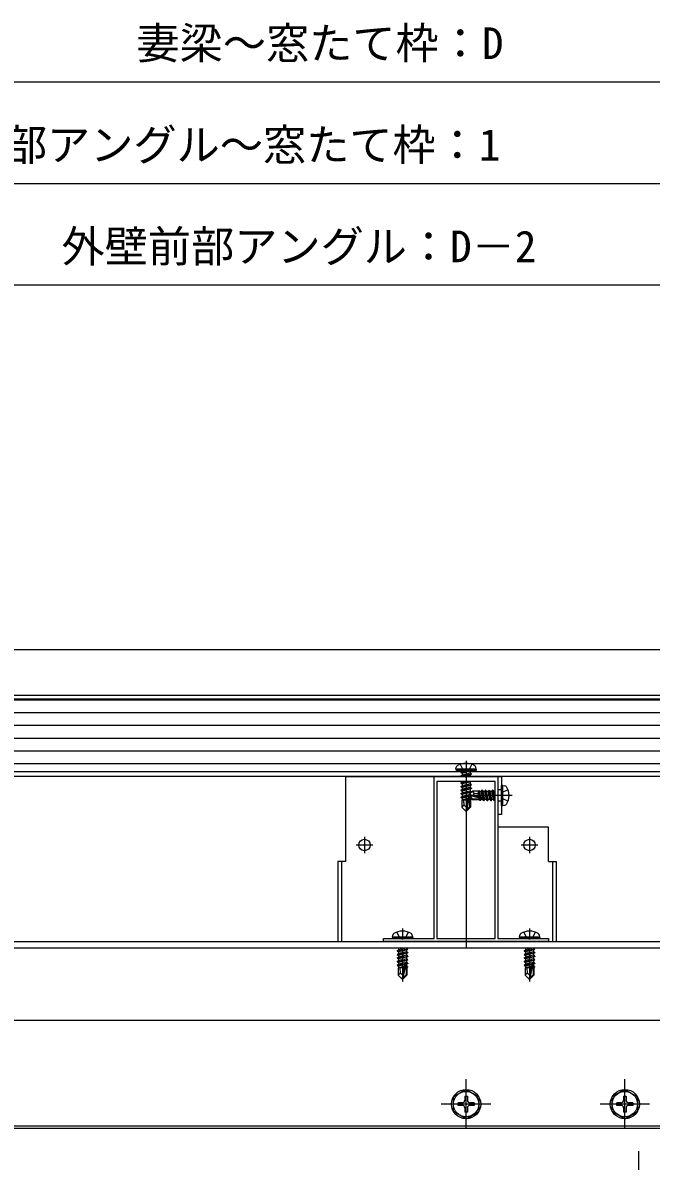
# Model space of a CAD drawing. Units: millimetres, scale not verified. Extents: x -875 to 875, y -1303 to 1295.
# Drawn here: x 308 to 555.4, y 197.8 to 646 of the extents above; entities that cross this region are included whole.
import ezdxf
from ezdxf.enums import TextEntityAlignment as Align

# ---------------------------------------------------------------- set-up
doc = ezdxf.new("R2010")
doc.units = ezdxf.units.MM
doc.header["$LTSCALE"] = 8
for name, color, linetype in [('0-3_YKK_11', 7, 'Continuous'), ('0-4_YKK_12', 2, 'Continuous'), ('0-5_YKK_13', 4, 'Continuous'), ('0-6_YKK_D', 6, 'Continuous')]:
    doc.layers.add(name, color=color, linetype=linetype)
doc.styles.add('ＭＳ ゴシック', font='')
doc.styles.get('ＭＳ ゴシック').set_extended_font_data('MS Gothic')

msp = doc.modelspace()

# ---------------------------------------------------------------- linework, layer by layer
at = {"layer": '0-3_YKK_11'}
for points in [[(515, 284.3), (450, 284.3), (450, 285.5), (457.042, 285.5), (457.225, 285.38), (457.775, 285.38), (457.958, 285.5), (470, 285.5), (470, 349.3), (482.042, 349.3), (482.225, 349.18), (482.775, 349.18), (482.958, 349.3), (495, 349.3), (495, 285.5), (507.042, 285.5), (507.225, 285.38), (507.775, 285.38), (507.958, 285.5), (515, 285.5)], [(471, 347.3), (471, 285.5), (494, 285.5), (494, 347.3)]]:
    msp.add_lwpolyline(points, close=True, dxfattribs=at)
at = {"layer": '0-4_YKK_12'}
for p, q in [((228.5, 381.3), (673.899, 381.3)), ((228.5, 379.8), (670.699, 379.8)), ((228.5, 351.3), (674, 351.3)), ((482.5, 351.8), (482.5, 281.8)), ((500.699, 341.798), (482.389, 341.799)), ((442.497, 325.55), (442.497, 319.05)), ((507.497, 325.55), (507.497, 319.05)), ((445.747, 322.3), (439.247, 322.3)), ((510.747, 322.3), (504.247, 322.3)), ((482.5, 210.55), (482.5, 230.05)), ((545, 210.55), (545, 230.05)), ((492.25, 220.3), (472.75, 220.3)), ((554.75, 220.3), (535.25, 220.3))]:
    msp.add_line(p, q, dxfattribs=at)
for points in [[(-573.798, 284.3), (628.798, 284.3), (670.5, 284.3)], [(-573.798, 281.8), (628.797, 281.8), (670.5, 281.8)], [(-575.8, 253.299), (630.8, 253.299), (670, 253.299)], [(-573.796, 211.8), (628.804, 211.8), (670.5, 211.8)], [(-573.796, 210.8), (628.804, 210.8), (670.5, 210.8)]]:
    msp.add_lwpolyline(points, dxfattribs=at)
at = {"layer": '0-5_YKK_13'}
for p, q in [((655, 379.3), (-600, 379.3)), ((655, 374.3), (-600, 374.3)), ((655, 369.3), (-600, 369.3)), ((655, 364.3), (-600, 364.3)), ((655, 359.3), (-600, 359.3)), ((655, 354.3), (-600, 354.3)), ((482.5, 355.499), (482.5, 334.599)), ((478.5, 352.099), (478.641, 352.901)), ((486.5, 352.099), (478.5, 352.099)), ((478.5, 352.099), (478.588, 351.599)), ((486.412, 351.599), (478.588, 351.599)), ((480.4, 350.949), (484, 351.549)), ((484, 351.449), (480.4, 350.849)), ((480.4, 350.949), (480.95, 351.266)), ((480.4, 350.949), (480.4, 350.849)), ((480.4, 350.949), (480.4, 350.849)), ((480.4, 350.849), (480.95, 350.531)), ((480.4, 349.549), (484.6, 350.249)), ((484.6, 350.149), (480.4, 349.449)), ((480.4, 349.549), (480.95, 349.866)), ((484, 351.549), (480.95, 351.266)), ((480.95, 350.531), (484, 351.449)), ((480.95, 351.399), (480.95, 351.266)), ((484.05, 350.566), (480.95, 349.866)), ((480.95, 350.531), (480.95, 349.866)), ((484.05, 349.831), (481.692, 349.299)), ((484, 351.549), (484, 351.449)), ((484.05, 351.399), (484.05, 350.566)), ((484.6, 350.249), (484.05, 350.566)), ((484.6, 350.149), (484.05, 349.831)), ((484.05, 349.831), (484.05, 349.299)), ((484.6, 350.249), (484.6, 350.149)), ((486.5, 352.099), (486.359, 352.901)), ((486.5, 352.099), (486.412, 351.599)), ((655, 349.3), (-600, 349.3)), ((434.997, 349.297), (434.997, 315.797)), ((434.997, 349.297), (496.5, 349.297)), ((480.4, 349.549), (480.4, 349.449)), ((480.4, 349.449), (480.66, 349.299)), ((484.3, 347.299), (480.4, 346.649)), ((480.4, 346.749), (483.7, 347.299)), ((480.4, 346.749), (480.95, 347.066)), ((480.4, 346.749), (480.4, 346.649)), ((480.4, 346.649), (480.95, 346.331)), ((480.4, 345.349), (484.6, 346.049)), ((484.6, 345.949), (480.4, 345.249)), ((480.4, 345.349), (480.95, 345.666)), ((480.4, 345.349), (480.4, 345.249)), ((480.4, 345.249), (480.95, 344.931)), ((481.979, 347.299), (480.95, 347.066)), ((480.95, 347.299), (480.95, 347.066)), ((484.05, 346.366), (480.95, 345.666)), ((480.95, 346.331), (480.95, 345.666)), ((484.05, 347.031), (484.05, 346.366)), ((484.6, 346.049), (484.05, 346.366)), ((484.05, 345.631), (484.05, 344.966)), ((484.6, 346.049), (484.6, 345.949)), ((495, 349.297), (495, 329.297)), ((496.999, 345.798), (496.499, 345.71)), ((496.499, 337.887), (496.499, 345.71)), ((496.999, 345.798), (497.802, 345.657)), ((496.999, 337.798), (496.999, 345.798)), ((480.4, 343.949), (484.6, 344.649)), ((484.6, 344.549), (480.4, 343.849)), ((480.4, 343.949), (480.95, 344.266)), ((480.4, 343.949), (480.4, 343.849)), ((480.4, 343.849), (480.95, 343.531)), ((480.4, 342.549), (484.6, 343.249)), ((484.6, 343.149), (480.4, 342.449)), ((480.4, 342.549), (480.95, 342.866)), ((480.4, 342.549), (480.4, 342.449)), ((480.4, 342.449), (480.95, 342.131)), ((480.4, 341.149), (483.426, 341.653)), ((483.398, 341.548), (480.4, 341.049)), ((480.4, 341.149), (480.95, 341.466)), ((480.4, 341.149), (480.4, 341.049)), ((480.4, 341.049), (480.95, 340.731)), ((484.05, 344.966), (480.95, 344.266)), ((480.95, 344.931), (480.95, 344.266)), ((484.05, 343.566), (480.95, 342.866)), ((480.95, 343.531), (480.95, 342.866)), ((484.05, 342.166), (480.95, 341.466)), ((480.95, 342.131), (480.95, 341.466)), ((483.34, 341.271), (480.95, 340.731)), ((480.95, 340.731), (480.95, 340.066)), ((483.41, 341.605), (482.5, 337.22)), ((483.832, 341.721), (482.65, 336.023)), ((483.499, 341.949), (485.049, 343.499)), ((483.499, 341.949), (483.499, 341.649)), ((485.005, 341.799), (483.499, 341.949)), ((485.005, 341.799), (483.499, 341.799)), ((483.923, 341.649), (483.499, 341.649)), ((483.499, 341.649), (485.049, 340.099)), ((483.832, 341.721), (484.6, 341.849)), ((484.6, 341.749), (483.887, 341.63)), ((484.05, 340.766), (483.897, 340.731)), ((483.9, 341.55), (483.9, 337.273)), ((485.173, 340.399), (483.923, 341.649)), ((489.121, 340.467), (483.923, 341.649)), ((484.6, 344.649), (484.05, 344.966)), ((484.05, 344.231), (484.05, 343.566)), ((484.6, 343.249), (484.05, 343.566)), ((484.05, 342.831), (484.05, 342.166)), ((484.6, 341.849), (484.05, 342.166)), ((484.05, 341.431), (484.05, 340.766)), ((484.5, 340.506), (484.05, 340.766)), ((484.6, 344.649), (484.6, 344.549)), ((484.6, 343.249), (484.6, 343.149)), ((484.6, 341.849), (484.6, 341.749)), ((487.47, 343.499), (485.049, 343.499)), ((485.85, 342.544), (485.049, 343.499)), ((487.399, 341.255), (487.399, 343.499)), ((487.723, 341.181), (487.399, 342.847)), ((487.47, 343.499), (487.565, 343.699)), ((487.565, 343.699), (487.767, 343.349)), ((487.989, 341.121), (487.565, 343.699)), ((488.432, 343.349), (487.767, 343.349)), ((488.285, 341.053), (487.767, 343.349)), ((488.749, 343.899), (488.432, 343.349)), ((488.986, 340.894), (488.432, 343.349)), ((489.449, 339.699), (488.749, 343.899)), ((488.849, 343.899), (488.749, 343.899)), ((488.849, 343.899), (489.549, 339.699)), ((488.849, 343.899), (489.167, 343.349)), ((489.866, 340.249), (489.167, 343.349)), ((489.832, 343.349), (489.167, 343.349)), ((490.149, 343.899), (489.832, 343.349)), ((490.849, 339.699), (490.149, 343.899)), ((490.249, 343.899), (490.149, 343.899)), ((490.249, 343.899), (490.949, 339.699)), ((490.249, 343.899), (490.567, 343.349)), ((491.266, 340.249), (490.567, 343.349)), ((491.232, 343.349), (490.567, 343.349)), ((491.549, 343.899), (491.232, 343.349)), ((492.249, 339.699), (491.549, 343.899)), ((491.649, 343.899), (491.549, 343.899)), ((491.649, 343.899), (492.349, 339.699)), ((491.649, 343.899), (491.967, 343.349)), ((492.666, 340.249), (491.967, 343.349)), ((492.632, 343.349), (491.967, 343.349)), ((492.949, 343.899), (492.632, 343.349)), ((493.649, 339.699), (492.949, 343.899)), ((493.049, 343.899), (492.949, 343.899)), ((493.049, 343.899), (493.749, 339.699)), ((493.049, 343.899), (493.367, 343.349)), ((493.999, 340.548), (493.367, 343.349)), ((493.999, 343.349), (493.367, 343.349)), ((496.5, 344.049), (495, 344.049)), ((480.8, 339.999), (480.95, 340.066)), ((480.8, 339.999), (480.8, 337.149)), ((483.076, 339.999), (480.8, 339.999)), ((481.757, 337.952), (480.8, 337.149)), ((482.35, 335.599), (480.8, 337.149)), ((483.195, 340.573), (480.95, 340.066)), ((483.135, 340.281), (481.417, 339.999)), ((482.5, 337.22), (482.35, 335.599)), ((482.5, 337.22), (482.5, 335.599)), ((483.9, 337.273), (482.65, 336.023)), ((482.65, 335.599), (484.2, 337.149)), ((483.08, 340.015), (482.996, 339.999)), ((484.5, 340.506), (483.9, 340.407)), ((484.5, 340.291), (483.9, 340.174)), ((484.2, 339.999), (483.9, 339.999)), ((484.2, 337.149), (483.9, 337.273)), ((484.5, 340.291), (484.2, 340.118)), ((484.2, 340.118), (484.2, 337.149)), ((484.5, 340.506), (484.5, 340.291)), ((487.818, 340.099), (485.049, 340.099)), ((488.951, 340.399), (485.173, 340.399)), ((487.399, 340.099), (487.399, 340.399)), ((487.991, 339.799), (487.875, 340.399)), ((488.207, 339.799), (487.991, 339.799)), ((488.207, 339.799), (488.108, 340.399)), ((488.207, 339.799), (488.466, 340.249)), ((488.466, 340.249), (488.432, 340.402)), ((489.131, 340.249), (488.466, 340.249)), ((489.549, 339.699), (489.449, 339.699)), ((489.549, 339.699), (489.866, 340.249)), ((490.531, 340.249), (489.866, 340.249)), ((490.949, 339.699), (490.849, 339.699)), ((490.949, 339.699), (491.266, 340.249)), ((491.931, 340.249), (491.266, 340.249)), ((492.349, 339.699), (492.249, 339.699)), ((492.349, 339.699), (492.666, 340.249)), ((493.331, 340.249), (492.666, 340.249)), ((493.749, 339.699), (493.649, 339.699)), ((493.749, 339.699), (493.999, 340.132)), ((496.5, 339.549), (495, 339.549)), ((496.999, 337.798), (496.499, 337.887)), ((496.999, 337.798), (497.801, 337.94)), ((482.35, 335.599), (482.65, 335.599)), ((482.65, 336.023), (482.65, 335.599)), ((514.997, 329.297), (495, 329.297)), ((514.997, 315.797), (514.997, 329.297)), ((431.997, 315.797), (431.997, 284.3)), ((434.997, 315.797), (431.997, 315.797)), ((433.497, 315.797), (433.497, 284.3)), ((516.497, 315.797), (516.497, 284.3)), ((457.486, 289.4), (457.486, 285.5)), ((507.486, 289.4), (507.486, 285.5)), ((453.486, 286), (453.628, 286.802)), ((461.486, 286), (453.486, 286)), ((453.486, 286), (453.574, 285.5)), ((461.398, 285.5), (453.574, 285.5)), ((461.486, 286), (461.345, 286.802)), ((461.486, 286), (461.398, 285.5)), ((503.486, 286), (503.628, 286.802)), ((511.486, 286), (503.486, 286)), ((503.486, 286), (503.574, 285.5)), ((511.398, 285.5), (503.574, 285.5)), ((511.486, 286), (511.345, 286.802)), ((511.486, 286), (511.398, 285.5)), ((455.386, 280.65), (459.586, 281.35)), ((459.586, 281.25), (455.386, 280.55)), ((455.386, 280.65), (455.936, 280.968)), ((455.386, 280.65), (455.386, 280.55)), ((455.386, 280.55), (455.936, 280.232)), ((455.386, 279.25), (459.586, 279.95)), ((459.586, 279.85), (455.386, 279.15)), ((455.386, 279.25), (455.936, 279.568)), ((455.386, 279.25), (455.386, 279.15)), ((455.386, 279.15), (455.936, 278.832)), ((455.386, 277.85), (459.586, 278.55)), ((459.586, 278.45), (455.386, 277.75)), ((455.386, 277.85), (455.936, 278.168)), ((455.646, 281.8), (455.936, 281.632)), ((456.678, 281.8), (455.936, 281.632)), ((459.036, 281.668), (455.936, 280.968)), ((455.936, 281.632), (455.936, 280.968)), ((459.036, 280.268), (455.936, 279.568)), ((455.936, 280.232), (455.936, 279.568)), ((459.036, 278.868), (455.936, 278.168)), ((455.936, 278.832), (455.936, 278.168)), ((457.486, 281.8), (457.486, 268.5)), ((459.036, 281.8), (459.036, 281.668)), ((459.586, 281.35), (459.036, 281.668)), ((459.036, 280.932), (459.036, 280.268)), ((459.586, 279.95), (459.036, 280.268)), ((459.036, 279.532), (459.036, 278.868)), ((459.586, 278.55), (459.036, 278.868)), ((459.036, 278.132), (459.036, 277.468)), ((459.586, 281.35), (459.586, 281.25)), ((459.586, 279.95), (459.586, 279.85)), ((459.586, 278.55), (459.586, 278.45)), ((505.386, 280.65), (509.586, 281.35)), ((509.586, 281.25), (505.386, 280.55)), ((505.386, 280.65), (505.936, 280.968)), ((505.386, 280.65), (505.386, 280.55)), ((505.386, 280.55), (505.936, 280.232)), ((505.386, 279.25), (509.586, 279.95)), ((509.586, 279.85), (505.386, 279.15)), ((505.386, 279.25), (505.936, 279.568)), ((505.386, 279.25), (505.386, 279.15)), ((505.386, 279.15), (505.936, 278.832)), ((505.386, 277.85), (509.586, 278.55)), ((509.586, 278.45), (505.386, 277.75)), ((505.386, 277.85), (505.936, 278.168)), ((505.646, 281.8), (505.936, 281.632)), ((506.678, 281.8), (505.936, 281.632)), ((509.036, 281.668), (505.936, 280.968)), ((505.936, 281.632), (505.936, 280.968)), ((509.036, 280.268), (505.936, 279.568)), ((505.936, 280.232), (505.936, 279.568)), ((509.036, 278.868), (505.936, 278.168)), ((505.936, 278.832), (505.936, 278.168)), ((507.486, 281.8), (507.486, 268.5)), ((509.036, 281.8), (509.036, 281.668)), ((509.586, 281.35), (509.036, 281.668)), ((509.036, 280.932), (509.036, 280.268)), ((509.586, 279.95), (509.036, 280.268)), ((509.036, 279.532), (509.036, 278.868)), ((509.586, 278.55), (509.036, 278.868)), ((509.036, 278.132), (509.036, 277.468)), ((509.586, 281.35), (509.586, 281.25)), ((509.586, 279.95), (509.586, 279.85)), ((509.586, 278.55), (509.586, 278.45)), ((455.386, 277.85), (455.386, 277.75)), ((455.386, 277.75), (455.936, 277.432)), ((455.386, 276.45), (459.586, 277.15)), ((459.586, 277.05), (455.386, 276.35)), ((455.386, 276.45), (455.936, 276.768)), ((455.386, 276.45), (455.386, 276.35)), ((455.386, 276.35), (455.936, 276.032)), ((455.386, 275.05), (458.412, 275.554)), ((458.384, 275.45), (455.386, 274.95)), ((455.386, 275.05), (455.936, 275.368)), ((455.386, 275.05), (455.386, 274.95)), ((455.386, 274.95), (455.936, 274.632)), ((455.786, 273.9), (455.936, 273.968)), ((455.786, 273.9), (455.786, 271.05)), ((458.063, 273.9), (455.786, 273.9)), ((459.036, 277.468), (455.936, 276.768)), ((455.936, 277.432), (455.936, 276.768)), ((459.036, 276.068), (455.936, 275.368)), ((455.936, 276.032), (455.936, 275.368)), ((458.326, 275.172), (455.936, 274.632)), ((455.936, 274.632), (455.936, 273.968)), ((458.182, 274.475), (455.936, 273.968)), ((458.121, 274.183), (456.403, 273.9)), ((458.396, 275.507), (457.486, 271.122)), ((458.818, 275.623), (457.636, 269.924)), ((458.066, 273.916), (457.982, 273.9)), ((458.819, 275.622), (459.586, 275.75)), ((459.586, 275.65), (458.873, 275.531)), ((459.036, 274.668), (458.883, 274.633)), ((458.886, 275.452), (458.886, 271.174)), ((459.486, 274.408), (458.886, 274.309)), ((459.486, 274.192), (458.886, 274.076)), ((459.186, 273.9), (458.886, 273.9)), ((459.586, 277.15), (459.036, 277.468)), ((459.036, 276.732), (459.036, 276.068)), ((459.586, 275.75), (459.036, 276.068)), ((459.036, 275.332), (459.036, 274.668)), ((459.486, 274.408), (459.036, 274.668)), ((459.486, 274.192), (459.186, 274.019)), ((459.186, 274.019), (459.186, 271.05)), ((459.486, 274.408), (459.486, 274.192)), ((459.586, 277.15), (459.586, 277.05)), ((459.586, 275.75), (459.586, 275.65)), ((505.386, 277.85), (505.386, 277.75)), ((505.386, 277.75), (505.936, 277.432)), ((505.386, 276.45), (509.586, 277.15)), ((509.586, 277.05), (505.386, 276.35)), ((505.386, 276.45), (505.936, 276.768)), ((505.386, 276.45), (505.386, 276.35)), ((505.386, 276.35), (505.936, 276.032)), ((505.386, 275.05), (508.412, 275.554)), ((508.384, 275.45), (505.386, 274.95)), ((505.386, 275.05), (505.936, 275.368)), ((505.386, 275.05), (505.386, 274.95)), ((505.386, 274.95), (505.936, 274.632)), ((505.786, 273.9), (505.936, 273.968)), ((505.786, 273.9), (505.786, 271.05)), ((508.063, 273.9), (505.786, 273.9)), ((509.036, 277.468), (505.936, 276.768)), ((505.936, 277.432), (505.936, 276.768)), ((509.036, 276.068), (505.936, 275.368)), ((505.936, 276.032), (505.936, 275.368)), ((508.326, 275.172), (505.936, 274.632)), ((505.936, 274.632), (505.936, 273.968)), ((508.182, 274.475), (505.936, 273.968)), ((508.121, 274.183), (506.403, 273.9)), ((508.396, 275.507), (507.486, 271.122)), ((508.818, 275.623), (507.636, 269.924)), ((508.066, 273.916), (507.982, 273.9)), ((508.819, 275.622), (509.586, 275.75)), ((509.586, 275.65), (508.873, 275.531)), ((509.036, 274.668), (508.883, 274.633)), ((508.886, 275.452), (508.886, 271.174)), ((509.486, 274.408), (508.886, 274.309)), ((509.486, 274.192), (508.886, 274.076)), ((509.186, 273.9), (508.886, 273.9)), ((509.586, 277.15), (509.036, 277.468)), ((509.036, 276.732), (509.036, 276.068)), ((509.586, 275.75), (509.036, 276.068)), ((509.036, 275.332), (509.036, 274.668)), ((509.486, 274.408), (509.036, 274.668)), ((509.486, 274.192), (509.186, 274.019)), ((509.186, 274.019), (509.186, 271.05)), ((509.486, 274.408), (509.486, 274.192)), ((509.586, 277.15), (509.586, 277.05)), ((509.586, 275.75), (509.586, 275.65)), ((456.744, 271.853), (455.786, 271.05)), ((457.336, 269.5), (455.786, 271.05)), ((457.486, 271.122), (457.336, 269.5)), ((457.336, 269.5), (457.636, 269.5)), ((457.486, 271.122), (457.486, 269.5)), ((458.886, 271.174), (457.636, 269.924)), ((457.636, 269.5), (459.186, 271.05)), ((457.636, 269.924), (457.636, 269.5)), ((506.744, 271.853), (505.786, 271.05)), ((507.336, 269.5), (505.786, 271.05)), ((507.486, 271.122), (507.336, 269.5)), ((507.336, 269.5), (507.636, 269.5)), ((507.486, 271.122), (507.486, 269.5)), ((508.886, 271.174), (507.636, 269.924)), ((507.636, 269.5), (509.186, 271.05)), ((507.636, 269.924), (507.636, 269.5)), ((482.5, 226.05), (477.5, 223.163)), ((482.5, 226.05), (487.5, 223.163)), ((545, 226.05), (540, 223.163)), ((545, 226.05), (550, 223.163)), ((477.5, 217.437), (477.5, 223.163)), ((481, 220.8), (479.35, 220.8)), ((479.35, 219.8), (479.35, 220.8)), ((481, 219.8), (479.35, 219.8)), ((482, 223.45), (482, 221.8)), ((482, 223.45), (483, 223.45)), ((483, 223.45), (483, 221.8)), ((485.65, 220.8), (484, 220.8)), ((485.65, 219.8), (484, 219.8)), ((485.65, 220.8), (485.65, 219.8)), ((487.5, 223.163), (487.5, 217.437)), ((540, 217.437), (540, 223.163)), ((543.5, 220.8), (541.85, 220.8)), ((541.85, 219.8), (541.85, 220.8)), ((543.5, 219.8), (541.85, 219.8)), ((544.5, 223.45), (544.5, 221.8)), ((544.5, 223.45), (545.5, 223.45)), ((545.5, 223.45), (545.5, 221.8)), ((548.15, 220.8), (546.5, 220.8)), ((548.15, 219.8), (546.5, 219.8)), ((548.15, 220.8), (548.15, 219.8)), ((550, 223.163), (550, 217.437)), ((482.5, 214.55), (477.5, 217.437)), ((482, 218.8), (482, 217.15)), ((483, 217.15), (482, 217.15)), ((482.5, 214.55), (487.5, 217.437)), ((483, 218.8), (483, 217.15)), ((545, 214.55), (540, 217.437)), ((544.5, 218.8), (544.5, 217.15)), ((545.5, 217.15), (544.5, 217.15)), ((545, 214.55), (550, 217.437)), ((545.5, 218.8), (545.5, 217.15)), ((550.5, 178.8), (550.5, 201.8))]:
    msp.add_line(p, q, dxfattribs=at)
for points in [[(480.2, 354.078), (481.355, 351.761), (482.5, 351.153)], [(484.8, 354.078), (483.645, 351.761), (482.5, 351.153)], [(484.513, 347.299), (484.05, 347.031), (480.95, 346.331)], [(484.6, 345.949), (484.05, 345.631), (480.95, 344.931)], [(496.5, 349.297), (496.5, 334.297), (495, 334.297)], [(484.6, 344.549), (484.05, 344.231), (480.95, 343.531)], [(484.6, 343.149), (484.05, 342.831), (480.95, 342.131)], [(484.6, 341.749), (484.05, 341.431), (483.9, 341.397)], [(489.006, 340.889), (485.005, 341.799), (485.85, 342.544), (487.399, 342.699)], [(490.849, 339.699), (490.531, 340.249), (489.832, 343.349)], [(492.249, 339.699), (491.931, 340.249), (491.232, 343.349)], [(493.649, 339.699), (493.331, 340.249), (492.632, 343.349)], [(498.994, 344.056), (496.762, 342.943), (496.499, 342.449)], [(498.994, 339.54), (496.762, 340.653), (496.499, 341.148)], [(482.5, 337.22), (481.757, 337.952), (481.6, 339.999)], [(487.991, 339.799), (487.731, 340.249), (487.697, 340.399)], [(489.449, 339.699), (489.131, 340.249), (489.088, 340.441)], [(514.997, 315.797), (517.997, 315.797), (517.997, 284.3)], [(455.228, 287.995), (456.341, 285.763), (456.836, 285.5)], [(459.744, 287.995), (458.631, 285.763), (458.137, 285.5)], [(505.228, 287.995), (506.341, 285.763), (506.836, 285.5)], [(509.744, 287.995), (508.631, 285.763), (508.137, 285.5)], [(459.586, 281.25), (459.036, 280.932), (455.936, 280.232)], [(459.586, 279.85), (459.036, 279.532), (455.936, 278.832)], [(459.586, 278.45), (459.036, 278.132), (455.936, 277.432)], [(509.586, 281.25), (509.036, 280.932), (505.936, 280.232)], [(509.586, 279.85), (509.036, 279.532), (505.936, 278.832)], [(509.586, 278.45), (509.036, 278.132), (505.936, 277.432)], [(459.586, 277.05), (459.036, 276.732), (455.936, 276.032)], [(457.486, 271.122), (456.744, 271.853), (456.586, 273.9)], [(459.586, 275.65), (459.036, 275.332), (458.886, 275.299)], [(509.586, 277.05), (509.036, 276.732), (505.936, 276.032)], [(507.486, 271.122), (506.744, 271.853), (506.586, 273.9)], [(509.586, 275.65), (509.036, 275.332), (508.886, 275.299)]]:
    msp.add_lwpolyline(points, dxfattribs=at)
for centre, radius in [((442.497, 322.3), 2.25), ((507.497, 322.3), 2.25), ((482.5, 220.3), 5.75), ((482.5, 220.3), 5), ((545, 220.3), 5.75), ((545, 220.3), 5)]:
    msp.add_circle(centre, radius, dxfattribs=at)
for centre, radius, start, end in [((482.5, 347.999), 6.5, 57.94412, 122.05588), ((479.528, 352.745), 0.9, 122.05588, 170), ((480.75, 351.399), 0.2, 0, 90), ((484.25, 351.399), 0.2, 90, 180), ((485.472, 352.745), 0.9, 10, 57.94412), ((497.645, 344.77), 0.9, 32.05148, 79.9956), ((492.899, 341.799), 6.5, 327.93971, 32.05148), ((483.652, 341.55), 0.248, 0, 167.19096), ((488.951, 340.647), 0.248, 269.9956, 77.18656), ((497.645, 338.826), 0.9, 279.9956, 327.93971), ((454.514, 286.646), 0.9, 122.05588, 170), ((457.486, 281.9), 6.5, 57.94412, 122.05588), ((460.458, 286.646), 0.9, 10, 57.94412), ((504.514, 286.646), 0.9, 122.05588, 170), ((507.486, 281.9), 6.5, 57.94412, 122.05588), ((510.458, 286.646), 0.9, 10, 57.94412), ((458.638, 275.452), 0.248, 0, 167.19096), ((508.638, 275.452), 0.248, 0, 167.19096), ((481, 221.8), 1, 270, 0), ((481, 218.8), 1, 0, 90), ((484, 221.8), 1, 180, 270), ((484, 218.8), 1, 90, 180), ((543.5, 221.8), 1, 270, 0), ((543.5, 218.8), 1, 0, 90), ((546.5, 221.8), 1, 180, 270), ((546.5, 218.8), 1, 90, 180)]:
    msp.add_arc(centre, radius, start, end, dxfattribs=at)
at = {"layer": '0-6_YKK_D'}
for p, q in [((227.5, 622.8), (675, 622.8)), ((228.5, 542.8), (674, 542.8)), ((-780, 399.3), (775.221, 399.3))]:
    msp.add_line(p, q, dxfattribs=at)
msp.add_lwpolyline([(228, 542.8), (247.859, 582.8), (582.461, 582.8)], dxfattribs=at)

# ---------------------------------------------------------------- texts
at = {"layer": '0-6_YKK_D', "style": 'ＭＳ ゴシック'}
for s, p in [('妻梁～窓たて枠：D', (352.776, 628.022)), ('外壁前部アングル～窓たて枠：1', (249.603, 588.022)), ('外壁前部アングル：D－2', (323.267, 548.022))]:
    msp.add_text(s, height=12.46, dxfattribs=at).set_placement(p, align=Align.BOTTOM_LEFT)

doc.saveas('drawing.dxf')
